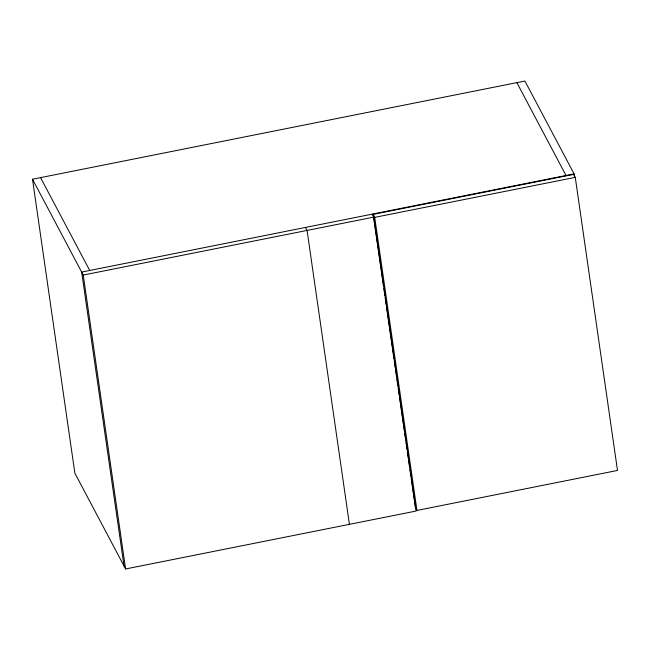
<?xml version="1.0" encoding="UTF-8"?>
<svg xmlns="http://www.w3.org/2000/svg" width="650" height="650" viewBox="0 0 650 650"><rect width="100%" height="100%" fill="white"/><g stroke="black" fill="none" stroke-linecap="round" stroke-linejoin="round"><path stroke-width="0.97" d="M372.19 214.143L373.766 217.124L416.122 511.038L125.596 568.969L74.856 473.135L32.5 179.221L524.908 81.031L574.072 173.875L574.511 176.889M574.072 173.875L81.664 272.074L124.02 565.988M383.557 286.642L373.141 214.378L573.69 174.387L575.266 177.369L617.5 470.446L416.959 510.437L415.374 507.455L411.182 478.343M32.5 179.221L83.241 275.056L373.766 217.124M373.141 214.378L374.725 217.368L575.266 177.369M516.856 82.631L566.02 175.484M305.484 227.443L307.068 230.425L349.424 524.339M40.56 177.621L89.724 270.465M374.725 217.368L416.959 510.437M383.841 288.649L384.857 295.677M385.149 297.684L386.157 304.712M386.449 306.719L393.965 358.906M394.257 360.912L395.273 367.941M395.558 369.947L396.573 376.976M396.866 378.983L397.873 386.011M398.166 388.017L399.173 395.037M399.466 397.053L404.381 431.177M404.674 433.184L405.681 440.204M405.974 442.211L406.989 449.239M407.274 451.246L408.289 458.274M408.574 460.281L409.589 467.309M409.882 469.316L410.889 476.336M83.241 275.056L125.596 568.969"/></g></svg>
